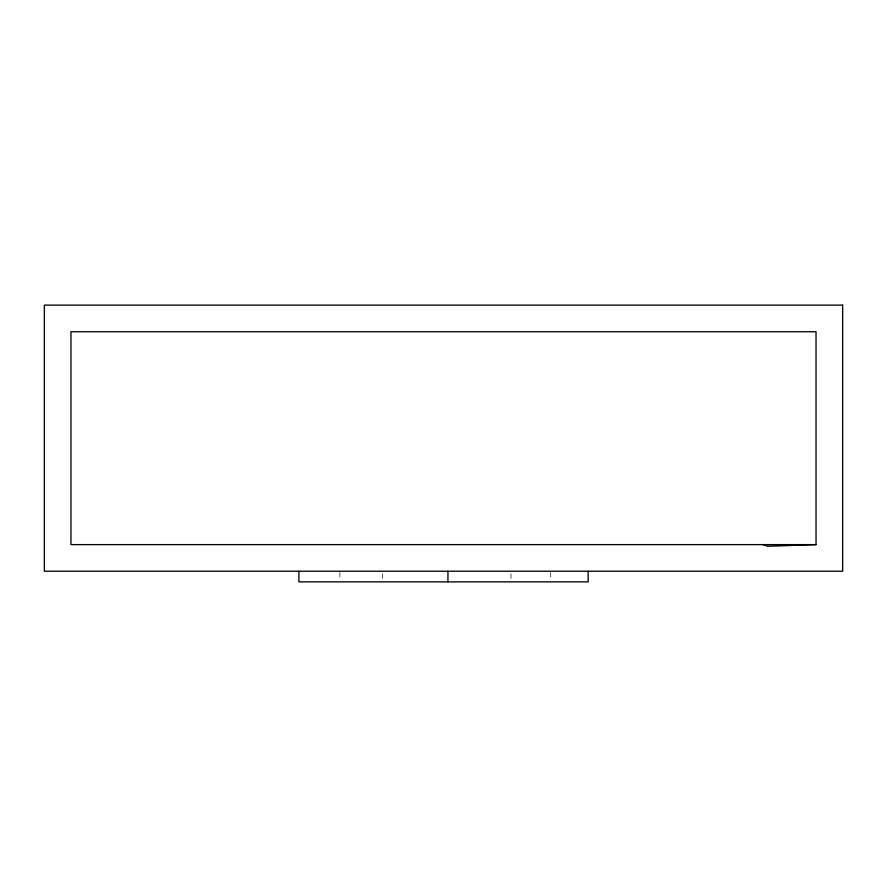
<?xml version="1.0" encoding="UTF-8"?>
<svg xmlns="http://www.w3.org/2000/svg" width="887" height="887" viewBox="0 0 887 887"><rect width="100%" height="100%" fill="white"/><g stroke="black" fill="none" stroke-linecap="round" stroke-linejoin="round"><path stroke-width="0.67" stroke-dasharray="4.43 3.33" d="M550.716 572.558L550.716 579.211M511.001 573.889L511.001 579.211M382.386 573.889L382.386 579.211M339.887 572.558L339.887 579.211"/><path stroke-width="1.33" d="M816.04 544.618L70.96 544.618L70.96 331.738L816.04 331.738L816.04 544.618L767.809 546.281L762.82 544.618M588.159 571.228L588.159 581.872L298.897 581.872L298.897 571.228M447.946 571.228L447.946 581.872M842.65 305.128L44.35 305.128L44.35 571.228L842.65 571.228L842.65 305.128"/></g></svg>
